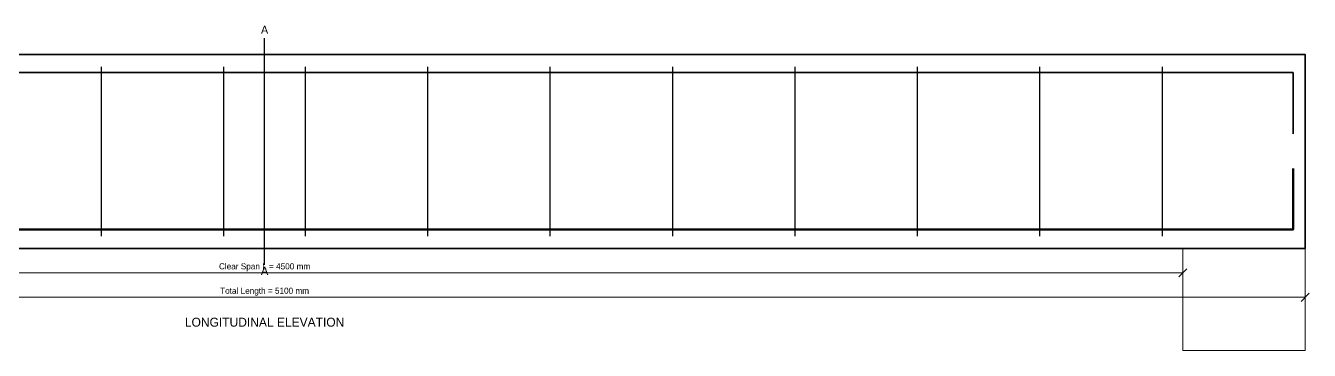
# Model space of a CAD drawing. Header units: millimetres. Extents: x -451 to 5840, y -698 to 546.
# Drawn here: x 2695 to 5840, y -250 to 546 of the extents above; entities that cross this region are included whole.
import ezdxf
from ezdxf.enums import TextEntityAlignment as Align

# ---------------------------------------------------------------- set-up
doc = ezdxf.new("R2010")
doc.units = ezdxf.units.MM
for name, color, linetype, lineweight in [('ANNOTATIONS', 6, 'Continuous', 25), ('DIMENSIONS', 2, 'Continuous', 18), ('HATCH', 8, 'Continuous', 13), ('OUTLINE', 7, 'Continuous', 35), ('REBAR_MAIN', 1, 'Continuous', 50), ('REBAR_TOP', 3, 'Continuous', 35), ('STIRRUPS', 4, 'Continuous', 25)]:
    doc.layers.add(name, color=color, linetype=linetype, lineweight=lineweight)

msp = doc.modelspace()

# ---------------------------------------------------------------- linework, layer by layer
at = {"layer": 'ANNOTATIONS'}
msp.add_line((3280, -40), (3280, 515), dxfattribs=at)
at = {"layer": 'DIMENSIONS'}
for p, q in [((5530, 0), (5530, -70)), ((5830, 0), (5830, -130)), ((1030, -60), (5530, -60)), ((5520, -70), (5540, -50)), ((730, -120), (5830, -120)), ((5820, -130), (5840, -110))]:
    msp.add_line(p, q, dxfattribs=at)
at = {"layer": 'HATCH'}
msp.add_lwpolyline([(5530, -250), (5830, -250), (5830, 0), (5530, 0), (5530, -250)], close=True, dxfattribs=at)
at = {"layer": 'OUTLINE'}
msp.add_lwpolyline([(730, 0), (5830, 0), (5830, 475), (730, 475), (730, 0)], close=True, dxfattribs=at)
at = {"layer": 'REBAR_MAIN'}
msp.add_lwpolyline([(760, 196), (760, 46), (5800, 46), (5800, 196)], dxfattribs=at)
at = {"layer": 'REBAR_TOP'}
msp.add_lwpolyline([(760, 281), (760, 431), (5800, 431), (5800, 281)], dxfattribs=at)
at = {"layer": 'STIRRUPS'}
for p, q in [((2880, 30), (2880, 445)), ((3180, 30), (3180, 445)), ((3380, 30), (3380, 445)), ((3680, 30), (3680, 445)), ((3980, 30), (3980, 445)), ((4280, 30), (4280, 445)), ((4580, 30), (4580, 445)), ((4880, 30), (4880, 445)), ((5180, 30), (5180, 445)), ((5480, 30), (5480, 445))]:
    msp.add_line(p, q, dxfattribs=at)

# ---------------------------------------------------------------- texts
at = {"layer": 'ANNOTATIONS'}
msp.add_text('A', height=20, dxfattribs=at).set_placement((3280, 520), align=Align.BOTTOM_CENTER)
for s, height, p in [('A', 20, (3280, -45)), ('LONGITUDINAL ELEVATION', 22, (3280, -170))]:
    msp.add_text(s, height=height, dxfattribs=at).set_placement(p, align=Align.TOP_CENTER)
at = {"layer": 'DIMENSIONS'}
for s, p in [('Clear Span L = 4500 mm', (3280, -56)), ('Total Length = 5100 mm', (3280, -116))]:
    msp.add_text(s, height=15, dxfattribs=at).set_placement(p, align=Align.BOTTOM_CENTER)

doc.saveas('drawing.dxf')
